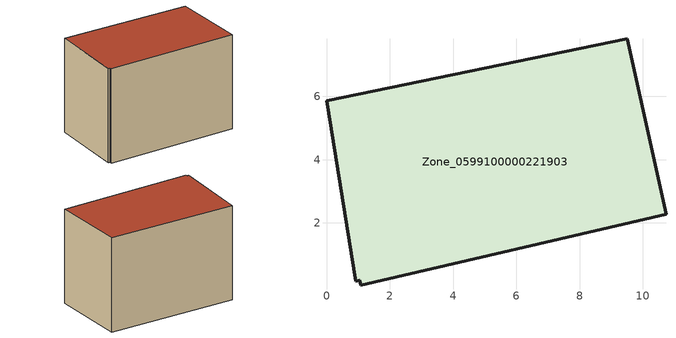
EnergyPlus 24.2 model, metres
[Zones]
Zone_0599100000221903
 floor ground (C_G): 1.06,0.19 0.93,0.16 0,5.87 9.51,7.82 10.73,2.27 1.09,0.03 z0
 wall outside (C_F): 10.73,2.27 9.51,7.82 0,5.87 0.93,0.16 1.06,0.19 1.09,0.03 10.73,2.27 z0:6.94
 roof outside (C_R): 0.93,0.16 1.06,0.19 1.09,0.03 10.73,2.27 9.51,7.82 0,5.87 z6.94
[BUILDING]
Pand.0599100000221903: North Axis=0; Terrain=City; Loads Convergence Tolerance Value=0.04; Temperature Convergence Tolerance Value=0.4; Solar Distribution=FullExterior; Maximum Number of Warmup Days=25; Minimum Number of Warmup Days=1
[Site:Location]
Rotterdam.The.Hague.AP_ZH_NLD Design_Conditions: Latitude=51.96; Longitude=4.45; Time Zone=1; Elevation=-4.5
[SITE:GROUNDTEMPERATURE:BUILDINGSURFACE]
18, 18, 18, 18, 18, 18, 18, 18, 18, 18, 18, 18
[MATERIAL] Thermal Absorptance=0.9; Solar Absorptance=0.7; Visible Absorptance=0.7
Name | Roughness | Thickness | Conductivity | Density | Specific Heat
G.TI.1946-1964 | MediumSmooth | 0.15 | 1 | 540 | 1210
F.TI.1946-1964 | Rough | 0.3 | 0.857143 | 1920 | 840
R.TI.1946-1964 | MediumRough | 0.2 | 0.277778 | 1500 | 1000
[CONSTRUCTION]
C_G: G.TI.1946-1964
C_F: F.TI.1946-1964
C_R: R.TI.1946-1964
[ZONE]
Zone_0599100000221903: Type=1; Multiplier=1; Ceiling Height=Autocalculate; Volume=Autocalculate; Floor Area=autocalculate; Part of Total Floor Area=Yes
[ZONEINFILTRATION:DESIGNFLOWRATE]
Infil_Zone_0599100000221903: Zone or ZoneList or Space or SpaceList=Zone_0599100000221903; Schedule=AlwaysOn; Design Flow Rate Calculation Method=Flow/Area; Flow Rate per Floor Area=0.003; Constant Term Coefficient=1; Temperature Term Coefficient=0; Velocity Term Coefficient=0; Velocity Squared Term Coefficient=0
[HVACTEMPLATE:ZONE:IDEALLOADSAIRSYSTEM]
Zone_0599100000221903: Maximum Heating Supply Air Temperature=50; Minimum Cooling Supply Air Temperature=13; Maximum Heating Supply Air Humidity Ratio=0.0156; Minimum Cooling Supply Air Humidity Ratio=0.0077; Heating Limit=NoLimit; Cooling Limit=NoLimit; Dehumidification Control Type=ConstantSensibleHeatRatio; Cooling Sensible Heat Ratio=0.7; Dehumidification Setpoint=60; Humidification Control Type=None; Humidification Setpoint=30; Outdoor Air Method=None; Outdoor Air Flow Rate per Person=0.00944; Outdoor Air Flow Rate per Zone Floor Area=0; Outdoor Air Flow Rate per Zone=0; Demand Controlled Ventilation Type=None; Outdoor Air Economizer Type=NoEconomizer; Heat Recovery Type=None; Sensible Heat Recovery Effectiveness=0.7; Latent Heat Recovery Effectiveness=0.65
[ZONECONTROL:THERMOSTAT]
ThermostatControl_Zone_0599100000221903: Zone or ZoneList=Zone_0599100000221903; Control Type Schedule=DualSetpointControlType; Control 1=Thermostat_Zone_0599100000221903; Temperature Difference Between Cutout And Setpoint=0
[THERMOSTATSETPOINT:DUALSETPOINT]
Thermostat_Zone_0599100000221903: Heating Setpoint Temperature Schedule=HeatingSetpoint_Zone_0599100000221903; Cooling Setpoint Temperature Schedule=CoolingSetpoint_Zone_0599100000221903
[SCHEDULE:COMPACT]
HeatingSetpoint_Zone_0599100000221903: Through: 12/31, For: AllDays, Until: 24:00, 21
CoolingSetpoint_Zone_0599100000221903: Through: 12/31, For: AllDays, Until: 24:00, 24
DualSetpointControlType: Through: 12/31, For: AllDays, Until: 24:00, 4
AlwaysOn: Through: 12/31, For: AllDays, Until: 24:00, 1
